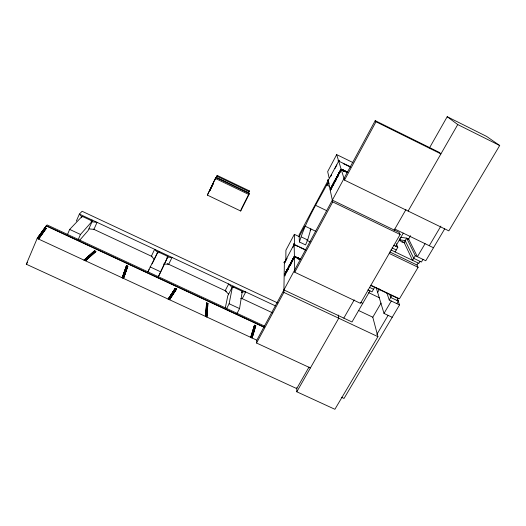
<?xml version="1.0" encoding="UTF-8"?>
<svg xmlns="http://www.w3.org/2000/svg" width="526" height="526" viewBox="0 0 526 526"><rect width="100%" height="100%" fill="white"/><g stroke="black" fill="none" stroke-linecap="round" stroke-linejoin="round"><path stroke-width="0.79" d="M293.863 244.485C294.218 244.334 295.678 242.085 292.798 247.608M285.809 260.436L285.927 250.205L294.356 234.32L299.518 236.785M338.711 160.713C337.699 161.14 339.185 160.134 338.849 161.239M284.645 275.755L284.651 275.203M310.399 367.957L256.55 343.024L283.869 292.423L284.152 275.907L294.422 256.747L300.313 259.542M207.895 303.541L206.889 317.046L205.508 316.409L206.567 302.93L207.895 303.541L206.567 302.93M284.185 262.066C285.605 262.704 283.586 263.079 284.54 261.895C284.375 262.573 284.96 263.053 284.171 262.362C284.191 261.619 285.243 262.04 284.579 262.645C284.842 263.651 286.657 258.319 287.117 258.253M284.27 262.566L284.303 262.132M284.52 262.79L284.257 262.02M328.04 180.043C328.191 181.22 328.02 179.294 328.362 180.839C328.434 179.188 327.606 180.668 328.448 180.543M328.296 180.898L328.211 179.951M256.55 343.024L256.82 340.184L375.202 120.651L439.545 152.514L440.913 153.908L375.991 121.762L375.202 120.651M236.891 313.687L239.56 308.598L242.315 291.299L232.472 286.69L227.817 295.711L225.358 307.651M233.255 287.683L233.531 286.256M226.482 308.841L229.132 303.739L232.472 286.69M248.962 194.548L249.192 193.417L215.87 177.433L207.362 195.107L240.684 211.005L248.962 194.548L215.443 178.472L215.87 177.433M248.489 193.147L249.383 190.892L217.225 175.454L216.173 177.617M338.987 160.91L338.744 160.759M240.684 211.005L240.961 209.789M294.264 243.834C293.975 243.591 294.461 245.34 293.791 244.038C295.112 243.446 293.245 244.8 294.534 244.274M328.454 179.833L299.103 234.892L299.412 241.986L305.567 244.919L307.664 239.981L310.873 228.935L310.116 230.342M299.412 241.986C305.948 220.479 318.046 201.366 328.546 181.582M255.774 325.804L252.059 337.981L250.692 337.344L254.466 325.2L255.774 325.804L254.466 325.2M338.06 160.93L338.586 161.324M327.876 180.352L328.533 180.089L328.06 180.694M284.204 262.527L284.855 262.014M328.421 180.405L327.876 180.083M127.798 266.307L123.551 278.438L122.144 277.787L126.444 265.676L127.798 266.307L126.444 265.676M339.369 172.613C338.402 174.27 339.434 171.68 339.217 173.041M337.403 176.282L337.745 176.453L338.869 174.632L338.527 174.468L337.712 175.434M339.559 171.864C340.552 170.339 339.204 172.423 339.934 171.7M339.914 171.193L338.126 174.533M340.651 170.365L340.276 170.523L340.809 169.937M340.631 169.852L339.138 172.765M340.447 170.608L340.427 170.102M343.991 170.437L342.071 170.286L340.986 169.602L339.855 171.43M342.137 169.589L341.505 169.438L341.026 170.621L340.276 170.523M332.754 184.823C331.913 185.856 333.385 183.949 332.583 184.738M333.293 183.416L333.306 183.922L333.662 183.265M331.722 186.487L333.491 183.18M333.846 182.515C334.819 181.01 333.563 183.127 334.22 182.364M332.452 186.599L332.761 185.744L332.419 185.579M332.728 184.725L334.201 181.851M334.017 182.601L334.003 182.088M334.562 181.187L336.338 177.867L336.153 178.616M333.438 183.403L334.858 180.753M335.443 179.945L335.627 179.195L335.647 179.708M333.129 184.258L333.872 183.955L334.181 183.094L333.839 182.93M335.627 179.195L334.148 182.075M336.699 177.203L337.225 176.618M335.568 179.425L337.054 176.539M336.87 177.282L336.85 176.775M337.409 175.868C338.389 174.349 337.12 176.486 337.784 175.71M336.285 178.097L337.771 175.204M337.58 175.954L337.567 175.441M336.995 176.769L338.422 174.099M338.527 174.468L339.198 172.535M330.308 189.13L330.828 188.551L330.473 189.209M330.506 188.9L330.657 188.466M330.295 189.538L331.038 189.242L330.295 189.538L332.241 185.908L331.873 186.059M331.012 187.808C331.978 186.303 330.729 188.413 331.38 187.657M330.696 189.077L331.367 187.151M332.78 184.508L331.314 187.368M284.408 261.876L284.632 262.5M284.402 262.231L284.435 262.698M284.54 261.895L284.697 262.336M284.533 262.336L284.612 262.724M291.253 262.52L291.253 262.001L290.924 262.619M291.752 261.198L292.081 260.837L291.588 261.376M290.589 263.355L293.416 258.351M292.252 260.14L292.752 259.594M291.253 262.119L292.581 259.515M292.417 260.219C293.462 258.246 294.212 257.28 293.745 257.207L294.251 256.8L295.25 257.53L297.157 257.589L296.408 257.431M292.916 258.897L293.252 258.273M293.081 258.976L294.251 256.8M292.916 260.324L293.245 259.443L292.916 259.285M284.316 274.94L284.645 274.329M284.316 275.322L284.974 275.144L284.316 275.322L285.96 271.87M284.974 273.711L287.939 268.181M284.645 274.986L285.302 273.099L285.138 273.79M286.295 271.258C287.367 269.838 285.96 271.791 286.624 271.166M286.953 270.029L287.939 268.701L287.61 268.793M285.631 273.914L285.966 273.027L285.631 272.869M287.117 269.858L287.446 269.49L287.117 269.582M285.966 271.981L287.281 269.522M286.617 271.304L286.953 271.455L286.289 272.685L285.96 272.534M288.274 267.563C289.155 266.149 288.044 268.089 288.603 267.464M288.603 266.945L287.939 268.839L288.274 268.996M288.932 266.327L289.431 265.788M289.096 266.156L289.267 265.709M286.953 270.41L287.61 270.226L287.939 269.338L287.61 269.18M287.946 268.293L289.267 265.827L289.925 265.637L289.596 265.479M289.596 265.091L290.753 263.316L290.26 263.855M288.603 267.063L289.925 264.473L289.76 265.17M288.932 266.715L289.267 266.873L289.596 265.985M290.589 263.237L289.925 265.13L289.096 265.886M291.253 262.001L290.589 263.894L290.924 264.052L289.925 264.591M328.139 180.168L330.078 189.669L341.111 169.089L336.679 154.605L352.92 162.541M328.283 180.267L328.434 180.734M328.362 180.01L328.369 180.425M215.154 179.839L217.225 175.454M309.032 367.017L296.743 388.596L26.3 264.223L37.254 238.258L38.622 239.087L46.222 228.383L44.848 227.738L46.222 228.383M45.269 228.153L46.288 225.746L47.143 224.944L264.578 326.133M67.197 235.122L69.669 229.421L82.141 216.311L92.32 221.078L88.151 230.506L79.774 240.172M76.316 221.13L79.387 214.075L82.109 211.274L277.741 302.976M81.504 217.764L82.141 216.311M77.979 240.139L80.478 234.458L92.32 221.078M94.522 250.836L84.121 260.166L94.522 250.836L95.883 251.467L94.45 250.994M158.102 277.228L167.958 256.484L157.945 251.796L147.477 272.468M158.405 276.709L167.958 256.484M153.546 261.034L157.945 251.796M207.362 195.107L215.443 178.472M209.861 190.609L213.372 183.39M209.874 190.708L213.398 183.462M175.217 288.353L168.195 299.123L175.217 288.353L176.558 288.978L175.145 288.504M248.66 192.319L249.383 190.892M241.316 209.072L249.192 193.417M158.97 252.907L159.615 251.645M148.056 271.672L149.154 269.549M152.08 263.874L153.178 261.744M241.592 292.68L242.315 291.299M336.679 154.605L327.672 171.581L329.079 177.847M294.152 244.32L284.375 262.658L284.158 275.354L294.409 256.228L294.152 244.32L305.974 249.949M328.119 180.602L338.856 160.871M330.867 176.217L331.617 174.81M335.003 168.465L336.877 164.934M299.182 236.628L304.824 226.042L315.922 231.361M347.075 172.298L341.223 169.444L330.164 190.07L332.728 201.912L294.757 272.251L360.474 303.344L400.135 234.497L399.162 232.446L332.34 200.13M289.234 266.662L290.76 263.815M284.651 275.479L284.487 275.788L285.145 275.821M294.58 256.958L295.494 256.675L295.743 257.115L295.079 256.8L295.743 257.115M330.459 190.037L330.637 189.708M286.177 272.902L288.472 268.628M290.378 265.058L291.148 263.631M291.91 262.211L292.673 260.784M330.683 189.906L332.208 187.052M332.978 185.625L333.74 184.205M334.503 182.778L336.416 179.215M337.179 177.788L337.942 176.361M339.855 172.798L340.618 171.377M341.939 169.431L344.872 170.924L344.694 171.259L343.439 170.95M295.237 257.01L295.494 256.675M295.415 257.089L295.829 256.964M342.071 170.286L342.248 169.951L343.504 170.26M296.072 257.273L295.908 257.582L294.751 256.642M342.696 170.437L342.88 170.102M343.623 170.181L343.222 170.273L343.905 170.602M344.063 171.108L344.247 170.772M298.4 258.378L298.071 258.351C296.999 257.378 299.215 258.904 298.143 257.931L296.749 257.852L295.408 256.701M344.681 170.772L347.607 172.258M298.143 257.931L297.736 258.062M299.057 258.693L299.807 258.851L297.907 258.792L299.379 258.588L300.727 259.745M298.071 258.351L298.479 258.22M298.729 258.536L299.235 259.423L300.537 259.528M345.365 171.101L344.806 171.621L345.615 171.437M345.957 171.607L346.733 171.772M343.307 170.102L344.99 171.285L346.358 171.515M299.235 259.423L300.708 259.213M346.18 172.285L346.358 171.956M300.057 259.167L299.886 259.476L298.058 257.957M347.324 172.272L347.633 172.35M429.486 147.911L447.199 116.713L486.583 136.398L499.7 145.518L448.836 230.875L344.497 180.109L375.991 121.762M381.074 303.068L372.796 317.211L377.924 336.653L334.891 409.287L296.809 391.785L338.751 318.23L338.251 315.021M343.807 318.125L354.241 299.892M394.013 230.427L405.96 209.552M408.117 211.064L457.752 124.563L447.199 116.713M369.956 290.871L352.006 321.984L283.915 289.944M395.703 246.253L403.278 233.136M374.637 287.347L372.027 291.858L367.884 289.892M395.111 251.941L397.807 247.266L396.183 243.571M400.582 237.305L406.657 238.133L415.31 255.702L412.581 260.344L404.126 242.493L406.657 238.133L408.801 239.172M377.642 292.397L379.634 288.958M425.074 243.683L417.401 256.708L408.61 239.08L410.582 235.681M341.374 397.229L344.024 398.452L399.543 304.929L389.247 300.037L391.883 295.553M392.199 317.296L384.006 313.411L391.305 301.017M370.915 285.21L399.464 298.794L418.098 267.313L416.98 265.005L418.157 263.026M376.82 334.437L388.103 315.357M396.939 300.418L398.07 298.498L370.488 285.375M420.024 261.376L418.847 263.362L390.903 249.916M429.282 245.714L440.88 226.101M396.795 303.627L398.307 301.069L397.492 298.814M422.983 259.397L421.418 262.047L413.745 258.351L405.211 240.625L399.997 239.849L399.911 238.521M444.7 228.856L425.771 260.738L415.31 255.702M338.751 160.93L339.053 160.614M176.558 288.978L169.589 299.767L168.267 298.965M26.3 264.223L27.648 262.283M338.284 161.14L338.56 160.772M338.428 161.232L338.922 161.068M293.843 244.025L294.192 244.011M293.758 244.386L294.442 243.959M294.034 244.103L294.382 244.149M294.139 244.222L293.797 244.163M293.995 244.583L294.468 244.439M340.572 170.095L340.986 169.602M340.914 170.26L341.328 169.766M338.843 173.199L339.586 173.297L338.836 173.619M338.652 173.948L338.277 174.113M339.48 172.936L339.895 172.449L339.553 172.278M335.982 178.531L336.357 178.38M335.272 179.859L336.009 179.971L335.608 180.444M335.798 179.281L335.424 179.438M335.088 180.609L334.714 180.766M333.136 183.844L333.51 183.692M334.891 181.772L335.299 181.299L334.76 180.951M332.425 185.165L332.8 185.014M330.828 188.551L330.459 188.702M331.347 188.387L331.742 187.927L331.406 187.756M91.024 221.104L92.017 219.986M293.58 257.655L293.916 257.549M294.08 257.109L293.745 257.207M293.574 258.555L293.916 258.2L293.58 258.042M291.417 262.079L291.088 262.178M288.767 267.024L288.439 267.116M289.267 266.873L289.596 266.524L289.267 266.366M95.883 251.467L85.541 260.824L84.193 260.008M328.48 180.576L328.106 180.819M338.198 160.838L338.691 160.601M338.264 160.923L350.309 166.65M329.263 183.061L326.705 185.034L329.657 186.467M206.212 313.503L205.765 313.779L207.145 314.351L205.804 313.253L206.896 313.792M206.159 314.206L205.712 314.482L207.093 315.061L205.751 313.956L206.85 314.495M206.31 312.109L205.87 312.378L207.237 312.957L205.909 311.859L206.994 312.398M206.258 312.806L205.817 313.082L207.191 313.654L205.857 312.556L206.948 313.095M206.363 311.418L205.922 311.688L207.29 312.26L205.962 311.168L207.04 311.701M206.606 307.986L206.172 308.256L207.527 308.821L206.212 307.743L207.283 308.269M206.705 306.638L206.271 306.901L207.619 307.467L206.31 306.395L207.375 306.921M206.659 307.309L206.225 307.572L207.573 308.144L206.258 307.066L207.329 307.592M206.896 303.962L206.468 304.225L207.809 304.784L206.508 303.726L207.566 304.245M206.85 304.626L206.422 304.889L207.757 305.448L206.455 304.39L207.52 304.909M122.847 277.057L122.334 277.307L123.755 277.906L122.499 276.827L123.926 277.426L123.557 277.353M123.294 275.788L122.782 276.038L124.202 276.63L122.946 275.565L124.366 276.157L124.004 276.084M123.071 276.42L122.558 276.669L123.978 277.268L122.722 276.196L124.143 276.788L123.781 276.722M123.735 274.533L123.229 274.776L124.642 275.368L123.393 274.309L124.807 274.901L124.445 274.828M123.518 275.157L123.005 275.407L124.419 275.999L123.169 274.934L124.583 275.525L124.221 275.46M124.826 271.436L124.32 271.672L125.721 272.264L124.484 271.212L125.885 271.804L125.523 271.725M124.609 272.047L124.103 272.29L125.51 272.876L124.267 271.83L125.668 272.415L125.313 272.343M125.471 269.608L124.971 269.845L126.358 270.43L125.129 269.391L126.523 269.969L126.168 269.897M126.109 267.8L125.609 268.036L126.99 268.615L125.767 267.583L127.147 268.168L126.799 268.089M125.681 269.003L125.188 269.24L126.575 269.818L125.346 268.786L126.733 269.365L126.378 269.292M126.733 266.011L126.24 266.248L127.614 266.827L126.398 265.801L127.772 266.38L127.424 266.301M126.529 266.61L126.03 266.84L127.41 267.418L126.187 266.393L127.562 266.971L127.213 266.899M252.349 333.438L251.862 333.655L253.197 334.332L252.007 333.182L253.341 333.865L253.019 333.773M252.158 334.063L251.671 334.28L253.006 334.963L251.816 333.806L253.151 334.49L252.828 334.404M251.967 334.694L251.481 334.911L252.815 335.595L251.625 334.437L252.96 335.121L252.638 335.036M252.73 332.189L252.25 332.406L253.578 333.083L252.395 331.939L253.716 332.616L253.394 332.531M252.546 332.813L252.059 333.024L253.387 333.708L252.197 332.557L253.532 333.241L253.21 333.149M253.302 330.335L252.815 330.552L254.137 331.222L252.96 330.091L254.282 330.762L253.959 330.676M253.486 329.723L253.006 329.94L254.328 330.611L253.144 329.48L254.466 330.15L254.143 330.065M254.413 326.705L253.94 326.909L255.241 327.573L254.078 326.462L255.064 327.034M254.045 327.902L253.565 328.112L254.88 328.783L253.703 327.659L254.696 328.237M254.597 326.107L254.124 326.311L255.426 326.975L254.255 325.864L255.248 326.436M38.451 237.2L37.865 237.417L39.325 238.028L38.161 236.996L39.628 237.614L39.18 237.502M38.043 237.759L37.458 237.976L38.924 238.594L37.76 237.555L39.226 238.173L38.779 238.061M40.042 234.984L39.463 235.201L40.916 235.812L39.759 234.787L41.212 235.398L40.772 235.286M39.647 235.536L39.062 235.753L40.522 236.358L39.365 235.339L40.818 235.944L40.377 235.839M41.219 233.347L40.647 233.564L42.087 234.169L40.943 233.156L42.382 233.761L41.942 233.649M42.382 231.729L41.817 231.94L43.25 232.545L42.106 231.539L43.533 232.144L43.099 232.032M43.914 229.606L43.349 229.816L44.769 230.414L43.638 229.421L45.058 230.02L44.625 229.908M43.152 230.664L42.586 230.875L44.013 231.473L42.876 230.473L44.296 231.078L43.868 230.967M44.671 228.56L44.112 228.764L45.525 229.362L44.394 228.369L45.808 228.968L45.381 228.856M169.78 297.308L169.227 297.506L170.582 298.196L169.504 297.085L170.851 297.775L170.457 297.657M169.411 297.874L168.859 298.064L170.214 298.761L169.135 297.644L170.49 298.334L170.089 298.216M169.043 298.433L168.491 298.63L169.845 299.327L168.767 298.209L170.122 298.899L169.72 298.781M170.871 295.638L170.325 295.829L171.667 296.519L170.595 295.415L171.936 296.099L171.542 295.98M170.509 296.191L169.957 296.388L171.305 297.072L170.233 295.967L171.575 296.657L171.18 296.539M170.141 296.749L169.596 296.947L170.943 297.637L169.865 296.526L171.213 297.216L170.819 297.098M172.304 293.442L171.765 293.633L173.093 294.31L172.028 293.225L173.363 293.902L172.975 293.784M171.949 293.988L171.404 294.179L172.738 294.862L171.673 293.771L173.008 294.448L172.62 294.33M171.588 294.534L171.042 294.724L172.383 295.408L171.312 294.317L172.653 295.001L172.258 294.876M171.233 295.086L170.687 295.277L172.028 295.96L170.957 294.862L172.298 295.546L171.903 295.428M172.66 292.897L172.12 293.087L173.448 293.764L172.383 292.68L173.711 293.357L173.324 293.238M174.415 290.214L173.876 290.398L175.197 291.075L174.139 290.004L175.454 290.674L175.073 290.549M174.067 290.746L173.527 290.931L174.849 291.608L173.79 290.53L175.112 291.207L174.724 291.082M173.718 291.279L173.179 291.47L174.5 292.147L173.442 291.069L174.763 291.739L174.376 291.621M175.447 288.629L174.915 288.813L176.23 289.484L175.178 288.419L176.486 289.09L176.105 288.965M86.231 258.575L85.613 258.746L86.981 259.443L86.021 258.378L87.382 259.075L86.915 258.923M85.133 259.548L84.515 259.719L85.883 260.416L84.929 259.351L86.297 260.048L85.823 259.897M87.855 257.129L87.244 257.299L88.598 257.99L87.645 256.938L88.999 257.628L88.532 257.477M87.316 257.608L86.705 257.779L88.059 258.47L87.106 257.418L88.467 258.108L87.993 257.957M86.777 258.088L86.159 258.259L87.52 258.956L86.566 257.898L87.927 258.595L87.454 258.437M94.154 251.527L93.562 251.684L94.884 252.362L93.95 251.349L95.265 252.02L94.818 251.869M93.641 251.987L93.049 252.145L94.371 252.822L93.437 251.803L94.759 252.48L94.305 252.322M94.667 251.073L94.075 251.231L95.397 251.908L94.456 250.895L95.778 251.566L95.324 251.408M240.73 298.643L242.23 298.663L245.727 291.969L241.993 291.884M163.56 264.006L168.708 264.302L172.022 257.451L166.887 257.102M338.652 160.634L339.027 160.778M89.039 228.895L93.944 229.369L97.06 222.353L92.162 221.834M407.078 238.863L408.61 239.08M401.831 242.131L404.126 242.493M342.623 169.766L342.531 169.937M256.655 340.112L37.188 238.423L46.222 225.897L263.796 327.113M46.288 225.746L264.617 327.317M93.411 229.119L152.119 256.55M167.255 263.625L226.581 291.345M242.052 298.577L272.521 312.819M69.669 229.421L80.478 234.458M150.12 266.912L160.739 271.863M229.132 303.739L239.56 308.598M275.539 305.928L79.387 214.075L81.892 216.942M283.869 292.423L377.924 336.653M288.603 267.602L288.932 267.76L288.274 267.951M360.691 302.378L362.756 303.357M287.281 270.068L287.61 270.226M286.295 271.64L286.624 271.797M284.974 274.099L285.309 274.256M358.765 310.583L372.796 317.211M369.37 287.308L373.519 289.28M398.307 301.069L390.752 297.479L389.694 294.389M294.409 256.228L300.287 259.016M296.053 257.398L294.573 256.695L294.586 257.214M298.275 258.45L300.497 259.509M293.909 257.161L294.244 257.319M368.621 292.64L379.509 297.808M293.922 257.681L294.251 257.839M293.252 258.923L293.587 259.081M292.252 260.528L292.581 260.686M291.923 261.409L292.252 261.567L291.588 261.764M291.253 262.652L291.588 262.809L290.924 263.007M290.26 264.243L290.589 264.4M301.523 237.048L307.664 239.981M306.895 240.31L310.235 241.907M295.047 245.116L298.018 246.536M299.504 247.24L305.442 250.067M392.054 247.917L396.262 249.942M389.819 251.947L416.98 265.005M389.22 253.44L418.098 267.313M216.916 176.217L249.212 191.714M217.31 177.821L247.457 192.279M394.802 229.04L433.483 247.753M332.728 201.912L400.135 234.497M399.221 240.126L404.994 242.913M326.607 210.624L315.62 205.331L315.475 204.187M393.599 245.241L397.807 247.266M334.247 182.463L334.582 182.627M333.53 183.784L333.872 183.955M332.82 185.113L333.162 185.277M331.715 186.901L332.051 187.065M341.111 169.089L347.679 172.291M342.005 169.951L345.681 171.739M341.381 169.951L344.326 171.384M340.269 170.943L340.611 171.108M338.119 174.954L338.461 175.119M337.81 175.802L338.152 175.973M337.094 177.137L337.436 177.301M336.686 177.617L337.028 177.781M336.384 178.472L336.725 178.636M335.976 178.945L336.318 179.116M343.169 163.566L350.546 167.169M457.752 124.563L499.7 145.518M284.691 262.776L284.211 262.395M328.303 180.582L328.027 180.168M347.416 172.107L347.791 172.364M346.049 171.437L346.982 172.107M346.272 171.68L346.641 171.936M344.694 171.259L345.437 171.772M341.505 169.438L342.248 169.951M299.386 258.72L299.721 259.009M296.73 257.326L298.078 258.483M231.999 287.288L228.646 283.968L225.187 290.694L228.514 294.047M157.642 252.487L154.644 249.317L151.376 256.208L154.348 259.403M328.165 180.812L327.856 180.26M397.34 298.847L399.543 304.929M386.906 293.035L389.247 300.037M341.223 169.444L344.497 180.109M376.228 287.722L384.006 313.411M327.922 180.214L327.987 180.549M399.997 239.849L400.201 241.21M294.356 234.32L294.599 244.715M294.422 256.747L294.757 272.251M296.723 387.708L296.809 391.785M206.107 314.916L205.666 315.192L207.047 315.764L207.08 315.232L205.699 314.66L206.107 314.916M206.054 315.62L205.613 315.896L206.994 316.474L207.034 315.942L205.653 315.363L206.054 315.62M206.409 310.721L205.968 310.991L207.336 311.563L207.369 311.05L206.008 310.478L206.409 310.721M206.508 309.354L206.074 309.617L207.435 310.189L207.468 309.676L206.113 309.104L206.508 309.354M206.462 310.038L206.021 310.307L207.382 310.873L207.422 310.36L206.06 309.788L206.462 310.038M206.56 308.67L206.12 308.933L207.481 309.505L207.514 308.992L206.159 308.427L206.56 308.67M206.803 305.297L206.37 305.553L207.711 306.119L207.75 305.619L206.409 305.054L206.803 305.297M206.751 305.968L206.323 306.224L207.665 306.789L207.704 306.29L206.356 305.724L206.751 305.968M206.948 303.305L206.521 303.561L207.855 304.12L207.888 303.627L206.554 303.068L206.948 303.305M123.958 273.908L123.446 274.151L124.859 274.743L124.662 274.204L125.024 274.276L123.61 273.684L123.958 273.908M124.392 272.665L123.886 272.909L125.293 273.5L125.096 272.961L125.451 273.033L124.051 272.448L124.392 272.665M124.175 273.283L123.669 273.527L125.076 274.118L124.879 273.579L125.241 273.651L123.834 273.066L124.175 273.283M125.043 270.824L124.537 271.061L125.938 271.646L125.74 271.114L126.095 271.186L124.701 270.607L125.043 270.824M125.26 270.213L124.754 270.449L126.148 271.035L125.951 270.502L126.306 270.581L124.918 269.996L125.26 270.213M125.898 268.398L125.398 268.635L126.786 269.213L126.588 268.687L126.937 268.766L125.556 268.181L125.898 268.398M126.319 267.201L125.819 267.438L127.2 268.017L127.009 267.491L127.358 267.57L125.977 266.991L126.319 267.201M251.382 336.594L250.889 336.818L252.243 337.508L252.059 336.942L252.388 337.028L251.04 336.338L251.382 336.594M251.776 335.325L251.283 335.542L252.625 336.232L252.447 335.667L252.769 335.752L251.428 335.069L251.776 335.325M251.579 335.956L251.086 336.18L252.434 336.864L252.25 336.305L252.579 336.39L251.237 335.7L251.579 335.956M252.921 331.571L252.441 331.781L253.769 332.458L253.585 331.906L253.907 331.998L252.579 331.321L252.921 331.571M253.111 330.953L252.631 331.163L253.953 331.84L253.775 331.288L254.091 331.38L252.769 330.703L253.111 330.953M253.861 328.507L253.381 328.717L254.696 329.388L254.512 328.842L254.834 328.934L253.519 328.263L253.861 328.507M253.67 329.118L253.197 329.329L254.512 329.999L254.328 329.454L254.65 329.539L253.335 328.868L253.67 329.118M254.229 327.303L253.749 327.507L255.057 328.178L255.195 327.724L253.894 327.06L254.229 327.303M254.775 325.509L254.301 325.719L255.603 326.376L255.741 325.936L254.439 325.272L254.775 325.509M38.852 236.641L38.267 236.858L39.726 237.469L39.581 236.95L40.029 237.055L38.569 236.444L38.852 236.641M39.246 236.089L38.668 236.305L40.127 236.917L39.976 236.391L40.423 236.503L38.963 235.891L39.246 236.089M40.831 233.892L40.252 234.103L41.699 234.714L41.554 234.195L41.995 234.3L40.548 233.695L40.831 233.892M40.436 234.438L39.858 234.649L41.311 235.26L41.16 234.741L41.6 234.846L40.154 234.241L40.436 234.438M42.77 231.197L42.198 231.407L43.632 232.012L43.487 231.499L43.921 231.611L42.488 231.006L42.77 231.197M42.001 232.268L41.429 232.479L42.862 233.084L42.718 232.571L43.152 232.683L41.718 232.078L42.001 232.268M41.613 232.808L41.035 233.018L42.474 233.623L42.33 233.11L42.764 233.222L41.33 232.617L41.613 232.808M44.296 229.08L43.73 229.29L45.151 229.888L45.006 229.382L45.433 229.494L44.013 228.895L44.296 229.08M43.533 230.138L42.968 230.342L44.394 230.94L44.25 230.434L44.677 230.546L43.257 229.947L43.533 230.138M45.045 228.034L44.486 228.245L45.9 228.836L45.755 228.337L46.176 228.448L44.769 227.85L45.045 228.034M173.363 291.818L172.824 292.002L174.152 292.68L174.027 292.16L174.415 292.278L173.093 291.601L173.363 291.818M173.015 292.357L172.475 292.548L173.804 293.225L173.679 292.699L174.067 292.818L172.738 292.14L173.015 292.357M174.763 289.688L174.224 289.865L175.539 290.543L175.414 290.023L175.802 290.142L174.487 289.471L174.763 289.688M175.105 289.155L174.573 289.339L175.888 290.01L175.763 289.491L176.144 289.616L174.829 288.945L175.105 289.155M85.685 259.062L85.067 259.233L86.435 259.929L86.369 259.41L86.843 259.561L85.685 259.062M88.927 256.175L88.315 256.34L89.67 257.03L89.604 256.524L90.064 256.675L88.927 256.175M88.394 256.655L87.783 256.82L89.137 257.51L89.072 256.997L89.538 257.155L88.394 256.655M91.57 253.828L90.965 253.992L92.306 254.676L92.234 254.17L92.694 254.321L91.57 253.828M91.044 254.295L90.439 254.459L91.78 255.143L91.715 254.637L92.175 254.788L91.044 254.295M90.518 254.762L89.913 254.926L91.254 255.61L91.189 255.103L91.649 255.261L90.518 254.762M89.992 255.235L89.387 255.399L90.728 256.083L90.663 255.577L91.123 255.728L89.992 255.235M89.459 255.702L88.855 255.866L90.202 256.556L90.13 256.05L90.597 256.201L89.459 255.702M93.128 252.441L92.53 252.605L93.858 253.282L93.792 252.782L94.246 252.934L93.128 252.441M92.609 252.901L92.011 253.065L93.345 253.742L93.273 253.243L93.733 253.394L92.609 252.901M92.089 253.368L91.491 253.525L92.826 254.209L92.754 253.703L93.214 253.861L92.089 253.368"/></g></svg>
